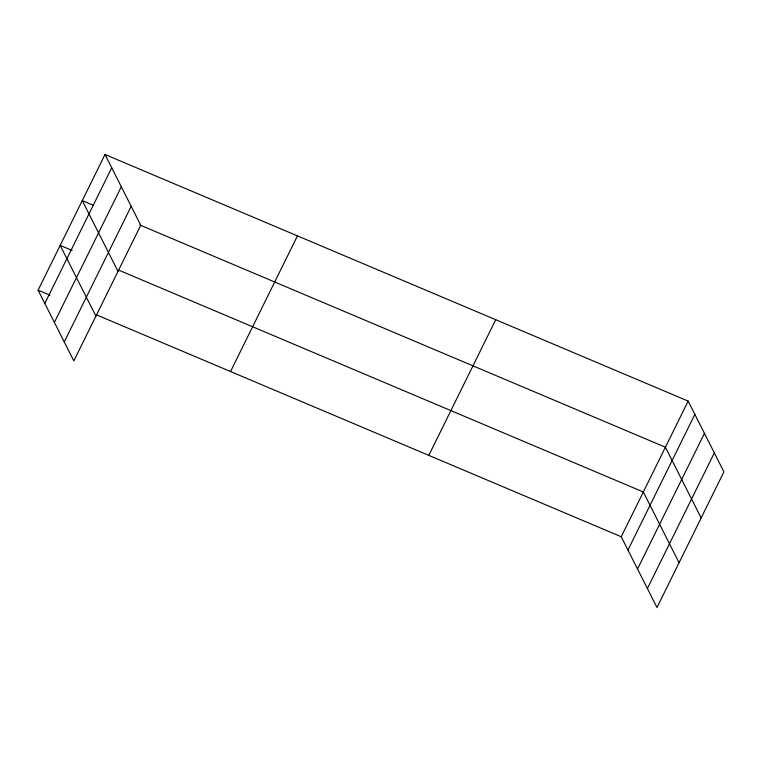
<?xml version="1.0" encoding="UTF-8"?>
<svg xmlns="http://www.w3.org/2000/svg" width="762" height="762" viewBox="0 0 762 762"><rect width="100%" height="100%" fill="white"/><g stroke="black" fill="none" stroke-linecap="round" stroke-linejoin="round"><path stroke-width="1.14" d="M105.013 154.495L140.76 225.247L73.838 360.902L38.1 290.16L105.013 154.495L688.162 401.098L723.9 471.84L656.987 607.505L621.24 536.753L96.812 314.982M44.815 303.447L111.728 167.783M54.388 322.412L121.31 186.747M64.256 341.947L131.178 206.283M230.534 371.532L297.456 235.877M428.806 455.381L495.729 319.716M621.24 536.753L688.162 401.098M627.955 550.05L694.877 414.385M637.537 569.004L704.45 433.349M647.405 588.54L714.318 452.885M93.135 205.216L82.267 200.616L118.005 271.367M139.884 224.99L665.407 447.218L701.145 517.969M72.142 250.45L60.179 245.393L95.917 316.135M118.891 270.215L643.328 491.985L679.066 562.737M38.1 290.16L50.063 295.218"/></g></svg>
